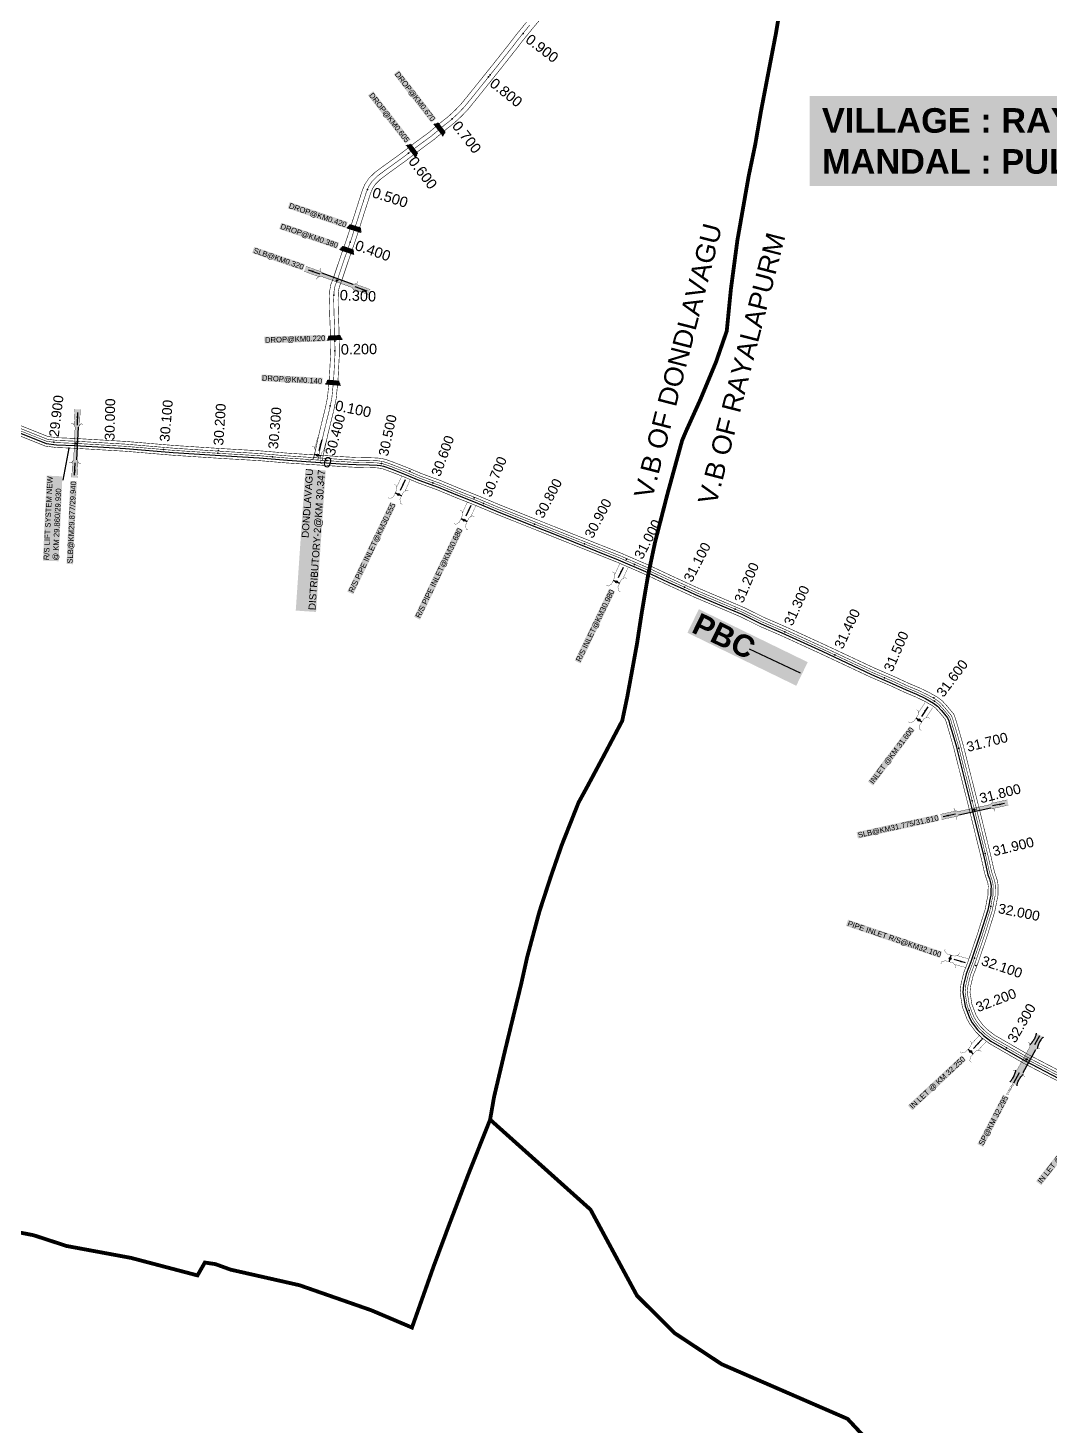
# Model space of a CAD drawing. Header units: inches. Extents: x 174104 to 230935, y 1583276 to 1631460.
# Drawn here: x 198482 to 200353, y 1601334 to 1603893 of the extents above; entities that cross this region are included whole.
import ezdxf
from ezdxf.enums import TextEntityAlignment as Align

# ---------------------------------------------------------------- set-up
doc = ezdxf.new("R2010")
doc.units = ezdxf.units.IN
doc.header["$LTSCALE"] = 15
doc.header["$MEASUREMENT"] = 0
doc.linetypes.add('ACAD_ISO02W100', pattern=[15, 12, -3])
doc.linetypes.add('HIDDEN2', pattern=[0.1875, 0.125, -0.0625])
for name, color, linetype in [('CANAL1', 7, 'Continuous'), ('CSMark', 72, 'Continuous'), ('RE REMARKS', 7, 'Continuous'), ('STRUCTURE', 5, 'Continuous'), ('TEXT', 1, 'Continuous'), ('text2', 7, 'Continuous'), ('VB', 72, 'Continuous'), ('VILLAGE BOUNDRY', 5, 'Continuous')]:
    doc.layers.add(name, color=color, linetype=linetype)
doc.styles.get("Standard").update_dxf_attribs({"font": 'arial.ttf'})
doc.dimstyles.get("Standard").update_dxf_attribs({"dimtxt": 0.18, "dimasz": 0.18, "dimexe": 0.18, "dimexo": 0.0625, "dimgap": 0.09, "dimtad": 0, "dimtih": 1, "dimtoh": 1, "dimdec": 4, "dimzin": 0, "dimdsep": 46, "dimtxsty": 'Standard', "dimcen": 0.09, "dimadec": 0, "dimazin": 0, "dimtfac": 1, "dimtdec": 4, "dimtofl": 0, "dimtmove": 0, "dimatfit": 3, "dimfxl": 1, "dimtolj": 1, "dimtzin": 0, "dimarcsym": 0})

# ---------------------------------------------------------------- blocks, each defined once
blk = doc.blocks.new('DROP')
h = blk.add_hatch()
h.set_pattern_fill('ANSI31', color=1, scale=10, angle=45)
h.set_pattern_definition([(90, (-324.4107, -25.7687), (-1.25, 0), [])])
h.paths.add_polyline_path([(-9.9, -4.3), (-13.8, 4.1), (13.8, 4.1), (10.2, -4.3)])
at = {"layer": 'STRUCTURE', "color": 5, "const_width": 0.49}
blk.add_lwpolyline([(-9.9, -4.3), (-13.8, 4.1), (13.8, 4.1), (10.2, -4.3), (-9.9, -4.3)], dxfattribs=at)
at = {"layer": 'STRUCTURE', "color": 5}
blk.add_circle((0, 0), 1.33, dxfattribs=at)
blk = doc.blocks.new('SP')
at = {"layer": 'STRUCTURE'}
h = blk.add_hatch(dxfattribs=at)
h.set_pattern_fill('DASH', color=256, scale=8, style=0)
edge = h.paths.add_edge_path()
edge.add_spline(control_points=[(769825.7, 1706742.1), (769825.3, 1706741.8), (769823.8, 1706740.8), (769820.9, 1706740.3), (769817, 1706739.7), (769811.4, 1706738.9), (769804, 1706739.7), (769798.4, 1706741), (769795.6, 1706741.6)], knot_values=[0, 0, 0, 0, 1.613557, 5.24513, 8.624976, 13.470124, 22.190216, 30.746377, 30.746377, 30.746377, 30.746377], degree=3, periodic=0)
edge.add_line((769795.6, 1706741.6), (769792.6, 1706739.6))
edge.add_line((769792.6, 1706739.6), (769732.6, 1706739.6))
edge.add_line((769732.6, 1706739.6), (769729.6, 1706741.6))
edge.add_spline(control_points=[(769729.6, 1706741.6), (769726.9, 1706740.9), (769721.3, 1706739.5), (769713.9, 1706738.5), (769708.3, 1706739.1), (769704.4, 1706739.6), (769701.5, 1706740), (769700, 1706741), (769699.5, 1706741.3)], knot_values=[0, 0, 0, 0, 8.556161, 17.276253, 22.121402, 25.501247, 29.13282, 30.746377, 30.746377, 30.746377, 30.746377], degree=3, periodic=0)
edge.add_line((769699.5, 1706741.3), (769699.5, 1706722.1))
edge.add_spline(control_points=[(769699.5, 1706722.1), (769700, 1706722.4), (769701.4, 1706723.4), (769704.3, 1706724), (769708.2, 1706724.5), (769713.8, 1706725.3), (769721.2, 1706724.5), (769726.8, 1706723.3), (769729.6, 1706722.6)], knot_values=[0, 0, 0, 0, 1.613557, 5.24513, 8.624976, 13.470124, 22.190216, 30.746377, 30.746377, 30.746377, 30.746377], degree=3, periodic=0)
edge.add_line((769729.6, 1706722.6), (769732.6, 1706724.6))
edge.add_line((769732.6, 1706724.6), (769792.6, 1706724.6))
edge.add_line((769792.6, 1706724.6), (769795.6, 1706722.6))
edge.add_spline(control_points=[(769795.6, 1706722.6), (769798.4, 1706723.3), (769803.9, 1706724.8), (769811.3, 1706725.8), (769817, 1706725.1), (769820.9, 1706724.7), (769823.8, 1706724.2), (769825.2, 1706723.3), (769825.7, 1706723)], knot_values=[0, 0, 0, 0, 8.556161, 17.276253, 22.121402, 25.501247, 29.13282, 30.746377, 30.746377, 30.746377, 30.746377], degree=3, periodic=0)
edge.add_line((769825.7, 1706723), (769825.7, 1706742.1))
h.paths.add_polyline_path([(769764.2, 1706732.1, -1), (769761.1, 1706732.1, -1)], flags=0)
h.paths.add_polyline_path([(769761.1, 1706732.1, 1), (769764.2, 1706732.1, 1)], flags=16)
at = {"layer": 'STRUCTURE', "const_width": 0.628}
for points in [[(769726.6, 1706747.6), (769726.6, 1706743.6), (769732.6, 1706739.6), (769792.6, 1706739.6), (769798.6, 1706743.6), (769798.6, 1706747.6)], [(769726.6, 1706716.6), (769726.6, 1706720.6), (769732.6, 1706724.6), (769792.6, 1706724.6), (769798.6, 1706720.6), (769798.6, 1706716.6)]]:
    blk.add_lwpolyline(points, dxfattribs=at)
at = {"layer": 'STRUCTURE', "color": 3}
blk.add_lwpolyline([(769732.6, 1706724.6), (769792.6, 1706724.6)], dxfattribs=at)
blk.add_lwpolyline([(769732.6, 1706724.6), (769792.6, 1706724.6)], dxfattribs=at)
at = {"layer": 'STRUCTURE', "color": 0}
blk.add_circle((769762.6, 1706732.1), 1.55, dxfattribs=at)
at = {"layer": 'STRUCTURE'}
for points in [[(769699.5, 1706741.3), (769700.9, 1706740.5), (769704.4, 1706739.6), (769707.8, 1706739.2), (769712.6, 1706738.8), (769721.3, 1706739.7), (769729.6, 1706741.6)], [(769825.7, 1706742.1), (769824.3, 1706741.3), (769820.8, 1706740.3), (769817.5, 1706739.8), (769812.7, 1706739.2), (769804, 1706739.9), (769795.6, 1706741.6)], [(769699.5, 1706722.1), (769700.9, 1706723), (769704.4, 1706724), (769707.7, 1706724.5), (769712.5, 1706725), (769721.2, 1706724.4), (769729.6, 1706722.6)], [(769825.7, 1706723), (769824.3, 1706723.8), (769820.8, 1706724.7), (769817.4, 1706725.1), (769812.6, 1706725.5), (769803.9, 1706724.6), (769795.6, 1706722.6)]]:
    blk.add_spline(points, degree=3, dxfattribs=at)
at = {"layer": 'STRUCTURE', "color": 0}
blk.add_text('STREAM', height=5, dxfattribs=at).set_placement((769684.3, 1706732.1), align=Align.MIDDLE_CENTER)
for points in [[(769727.4, 1706732.1), (769700.8, 1706732.1)], [(769824.4, 1706732.1), (769800.5, 1706732.1)]]:
    blk.add_leader(points, dimstyle='Standard', override={"dimasz": 10, "dimgap": 0.09, "dimtad": 0}, dxfattribs=at)
blk = doc.blocks.new('OT')
at = {"layer": 'STRUCTURE', "color": 190}
for points, const_width in [([(769775.2, 1706601.8), (769775.2, 1706597.8), (769769.2, 1706593.8), (769761.8, 1706593.8), (769754.4, 1706593.8), (769748.4, 1706597.8), (769748.4, 1706601.8)], 0.5), ([(769751.4, 1706595.8), (769729.4, 1706595.8)], 0.5), ([(769751.4, 1706579), (769729.4, 1706579)], 0.5), ([(769748.4, 1706573), (769748.4, 1706577), (769754.4, 1706581), (769761.8, 1706581), (769761.8, 1706581), (769761.8, 1706581), (769769.2, 1706581), (769775.2, 1706577), (769775.2, 1706573)], 0.5), ([(769761.8, 1706593.8), (769761.8, 1706581)], 2.5)]:
    blk.add_lwpolyline(points, dxfattribs=dict(at, const_width=const_width))
at = {"layer": 'STRUCTURE', "color": 0}
blk.add_circle((769761.8, 1706587.4), 1.87, dxfattribs=at)
blk.add_leader([(769732.6, 1706587.4), (769753.8, 1706587.4)], dimstyle='Standard', override={"dimasz": 10, "dimgap": 0.09, "dimtad": 0}, dxfattribs=at)
blk = doc.blocks.new('SLB')
at = {"layer": 'STRUCTURE'}
h = blk.add_hatch(dxfattribs=at)
h.set_pattern_fill('DOTS', color=6, scale=20, angle=320.3722, style=0)
h.set_pattern_definition([(320.372247934, (-159.4327, -72.9564), (1.2786241598, 0.5641323054), [0, -1.25])])
h.paths.add_polyline_path([(769699.5, 1706871.1), (769699.5, 1706861.1), (769729.1, 1706861.1), (769732.1, 1706863.1), (769792.1, 1706863.1), (769795.1, 1706861.1), (769824.7, 1706861.1), (769824.7, 1706871.1), (769795.1, 1706871.1), (769792.1, 1706869.1), (769732.1, 1706869.1), (769729.1, 1706871.1)])
at = {"layer": 'STRUCTURE', "color": 6, "linetype": 'ACAD_ISO02W100', "ltscale": 0.5, "const_width": 0.5}
for points in [[(769699.5, 1706871.1), (769729.1, 1706871.1)], [(769699.5, 1706861.1), (769729.1, 1706861.1)], [(769795.1, 1706871.1), (769824.7, 1706871.1)], [(769795.1, 1706861.1), (769824.7, 1706861.1)]]:
    blk.add_lwpolyline(points, dxfattribs=at)
at = {"layer": 'STRUCTURE', "color": 6, "const_width": 0.628}
for points in [[(769726.1, 1706877.1), (769726.1, 1706873.1), (769732.1, 1706869.1), (769792.1, 1706869.1), (769798.1, 1706873.1), (769798.1, 1706877.1)], [(769726.1, 1706855.1), (769726.1, 1706859.1), (769732.1, 1706863.1), (769792.1, 1706863.1), (769798.1, 1706859.1), (769798.1, 1706855.1)]]:
    blk.add_lwpolyline(points, dxfattribs=at)
at = {"layer": 'STRUCTURE', "color": 6}
blk.add_lwpolyline([(769732.1, 1706863.1), (769792.1, 1706863.1)], dxfattribs=at)
blk.add_lwpolyline([(769732.1, 1706863.1), (769792.1, 1706863.1)], dxfattribs=at)
at = {"layer": 'STRUCTURE', "color": 0}
blk.add_circle((769762.1, 1706866.1), 1.24, dxfattribs=at)
for points in [[(769703.8, 1706866), (769726.7, 1706866)], [(769818.6, 1706865.8), (769795.7, 1706865.8)]]:
    blk.add_leader(points, dimstyle='Standard', override={"dimasz": 10, "dimgap": 0.09, "dimtad": 0}, dxfattribs=at)
blk = doc.blocks.new('GGG')
at = {"layer": 'STRUCTURE', "color": 5, "insert": (181339.4, 1616872.7), "char_height": 40, "width": 213.631, "attachment_point": 1, "rotation": 22.6465, "bg_fill": 1, "box_fill_scale": 1.1, "bg_fill_color": 7, "bg_fill_true_color": 16777215, "bg_fill_transparency": 0}
blk.add_mtext('{\\fArial|b1|i0|c0|p34;\\C1;PBC}', dxfattribs=at)
at = {"layer": 'RE REMARKS', "color": 1}
blk.add_leader([(181545.2, 1616937), (181450.2, 1616896)], dimstyle='Standard', override={"dimasz": 50}, dxfattribs=at)

msp = doc.modelspace()

# ---------------------------------------------------------------- linework, layer by layer
at = {"color": 2}
for p in [(199388.25434, 1603883.38383), (199325.17519, 1603803.62997), (199258.71982, 1603726.85915), (199178.71274, 1603664.1575), (199103.51577, 1603597.6395), (199071.90525, 1603501.01159), (199042.1169, 1603404.17921), (199044.03188, 1603302.53059), (199035.36117, 1603201.37043)]:
    msp.add_point(p, dxfattribs=at)
at = {"color": 3}
for p in [(198557, 1603124, 65), (198570.10197, 1603132.73271), (198831, 1603120, 62), (199028.95069, 1603101.24915), (199181, 1603082, 59), (199299, 1603033, 58), (199409.27133, 1602985.17096), (199578, 1602921, 56), (199592.40863, 1602911.32828), (199684.06814, 1602869.38392), (200140, 1602667, 53), (200186.21495, 1602574.5376), (200214.60682, 1602462.14889), (200217, 1602177, 50), (200229, 1602043, 49), (200310, 1602005, 48)]:
    msp.add_point(p, dxfattribs=at)
at = {"layer": 'CANAL1', "color": 200, "const_width": 1}
for points in [[(199020.33363, 1603100.56774), (199031.20266, 1603149.90108), (199042.08679, 1603194.36572), (199046.2023, 1603214.35488), (199049.51181, 1603247.94674), (199052.12313, 1603296.28392), (199051.5018, 1603339.21289), (199050.23692, 1603372.48198), (199049.77517, 1603395.28069), (199050.36639, 1603410.40529), (199051.9201, 1603419.11586), (199056.85747, 1603432.04743), (199068.2971, 1603466.31615), (199082.08543, 1603505.92107), (199098.33123, 1603556.67728), (199108.91372, 1603589.81404), (199113.03094, 1603599.65499), (199118.15081, 1603607.33224), (199126.97951, 1603616.06893), (199139.0425, 1603625.16588), (199171.74246, 1603648.76101), (199201.51809, 1603671.51866), (199225.90848, 1603689.46605), (199246.17532, 1603706.52133), (199262.71931, 1603719.64378), (199276.09461, 1603732.17429), (199287.80735, 1603744.4874), (199305.7299, 1603766.60368), (199345.89325, 1603816.67251), (199376.27196, 1603855.10299), (199387.67929, 1603869.99703), (199406.92907, 1603893.66797), (199430.47314, 1603921.52831)], [(199004.70837, 1603104.01026), (199015.61734, 1603153.52492), (199026.47521, 1603197.88228), (199030.3617, 1603216.75912), (199033.55419, 1603249.16326), (199036.11687, 1603296.60008), (199035.5062, 1603338.79311), (199034.24308, 1603372.01602), (199033.76883, 1603395.43131), (199034.42161, 1603412.13071), (199036.4339, 1603423.41214), (199041.78853, 1603437.43657), (199053.1529, 1603471.47985), (199066.90857, 1603510.99093), (199083.09277, 1603561.55472), (199093.88428, 1603595.34596), (199098.86506, 1603607.25101), (199105.74119, 1603617.56176), (199116.48849, 1603628.19707), (199129.5435, 1603638.04212), (199162.20154, 1603661.60699), (199191.91791, 1603684.31934), (199216.00552, 1603702.04395), (199236.05068, 1603718.91267), (199252.26069, 1603731.77022), (199264.81939, 1603743.53571), (199275.77665, 1603755.0546), (199293.2741, 1603776.64632), (199333.37675, 1603826.63949), (199363.64404, 1603864.92901), (199375.11871, 1603879.91097), (199394.61093, 1603903.88003)], [(198392.3128, 1603176.472), (198484.56482, 1603139.55337), (198514.04989, 1603127.79234), (198534.11587, 1603125.24042), (198567.71056, 1603123.85788), (198630.22867, 1603120.17859), (198659.98889, 1603118.42716), (198747.58774, 1603111.06969), (198834.34828, 1603105.37811), (198904.96822, 1603101.273), (198956.6946, 1603096.90641), (199016.90133, 1603093.02101), (199028.36096, 1603092.26849), (199053.88638, 1603090.59231), (199082.46484, 1603089.01022), (199106.60891, 1603088.60078), (199120.70712, 1603088.08738), (199126.59369, 1603087.24179), (199131.80347, 1603086.10372), (199144.95759, 1603081.40079), (199169.27267, 1603071.91285), (199195.87114, 1603060.67864), (199231.14718, 1603047.79303), (199266.62155, 1603033.09621), (199298.82541, 1603020.38776), (199337.54369, 1603004.1392), (199405.93193, 1602976.81343), (199437.67694, 1602964.12913), (199560.82033, 1602915.21005), (199610.42949, 1602893.70889), (199651.88013, 1602874.27579), (199680.3089, 1602861.20662), (199701.51036, 1602851.45997), (199750.54989, 1602830.71541), (199786.72695, 1602815.33181), (199822.03818, 1602797.76064), (199860.16809, 1602781.25798), (199933.46296, 1602747.63937), (200023.85035, 1602705.19151), (200062.24426, 1602688.63569), (200087.49165, 1602676.79318), (200106.4299, 1602668.92486), (200122.56069, 1602661.17913), (200136.96111, 1602653.12606), (200143.39784, 1602648.29703), (200150.5479, 1602640.46436), (200161.14997, 1602627.7491), (200162.72086, 1602623.42577), (200164.33128, 1602617.92135), (200168.34171, 1602604.76347), (200176.6301, 1602575.73125), (200177.48942, 1602572.33189), (200205.25377, 1602462.49977), (200227.27117, 1602372.7674), (200232.33067, 1602350.14196), (200234.5464, 1602341.54789), (200237.12235, 1602334.17952), (200239.27107, 1602327.18471), (200239.90803, 1602322.00647), (200239.56474, 1602316.08003), (200239.57433, 1602306.30463), (200237.16881, 1602295.30373), (200237.10771, 1602294.24327), (200234.25082, 1602279.83138), (200220.53805, 1602235.9764), (200203.32733, 1602185.4515), (200194.90363, 1602163.37899), (200189.86014, 1602142.21518), (200188.39773, 1602127.19461), (200192.52511, 1602101.21385), (200200.90627, 1602079.24832), (200206.36629, 1602069.55981), (200216.54387, 1602056.06107), (200227.67971, 1602045.1519), (200241.74569, 1602034.34276), (200304.04724, 1601998.45038), (200366.74794, 1601965.81961)], [(198399.1492, 1603193.124), (198491.24318, 1603156.26863), (198518.59211, 1603145.35966), (198535.62413, 1603143.19358), (198568.60944, 1603141.83612), (198631.28617, 1603138.1475), (198661.27111, 1603136.38284), (198748.93026, 1603129.02031), (198835.45972, 1603123.34389), (198906.24778, 1603119.229), (198958.0314, 1603114.85759), (199018.07067, 1603110.98299), (199029.54043, 1603110.22981), (199054.97362, 1603108.55969), (199083.11516, 1603107.00178), (199107.08909, 1603106.59522), (199122.31888, 1603106.04062), (199129.79831, 1603104.96621), (199136.77453, 1603103.44228), (199151.26041, 1603098.26321), (199176.04733, 1603088.59115), (199202.46486, 1603077.43336), (199237.68282, 1603064.56897), (199273.37045, 1603049.78379), (199305.61259, 1603037.06024), (199344.36631, 1603020.7968), (199412.61074, 1602993.5285), (199444.33906, 1602980.85087), (199567.72367, 1602931.83595), (199617.83051, 1602910.11911), (199659.45987, 1602890.60221), (199687.82737, 1602877.56121), (199708.77764, 1602867.93003), (199757.57811, 1602847.28659), (199794.26505, 1602831.68619), (199829.62782, 1602814.08936), (199867.49591, 1602797.70002), (199941.04104, 1602763.96663), (200031.24165, 1602721.60649), (200069.63174, 1602705.05231), (200094.77035, 1602693.26082), (200113.7841, 1602685.36114), (200130.85731, 1602677.16287), (200146.79889, 1602668.24794), (200155.55216, 1602661.68097), (200164.1141, 1602652.30164), (200176.99203, 1602636.8569), (200179.83514, 1602629.03223), (200181.57872, 1602623.07265), (200185.60629, 1602609.85853), (200194.0139, 1602580.40875), (200194.94048, 1602576.74332), (200222.72023, 1602466.85023), (200244.79683, 1602376.8766), (200249.83333, 1602354.35404), (200251.7876, 1602346.77411), (200254.22765, 1602339.79448), (200256.94293, 1602330.95529), (200257.97197, 1602322.58953), (200257.56526, 1602315.56797), (200257.57526, 1602305.37092), (200257.49588, 1602304.00085), (200255.05719, 1602292.84827), (200255.00629, 1602291.96473), (200251.71918, 1602275.38262), (200237.64995, 1602230.3876), (200220.26067, 1602179.3385), (200212.14037, 1602158.06101), (200207.65586, 1602139.24282), (200206.53627, 1602127.74339), (200210.00889, 1602105.88415), (200217.24573, 1602086.91768), (200221.45971, 1602079.44019), (200230.10413, 1602067.97493), (200239.50429, 1602058.7661), (200251.76631, 1602049.34324), (200312.69876, 1602014.23962), (200375.30806, 1601981.65639)], [(198631.28617, 1603138.1475), (198661.27111, 1603136.38284), (198748.93026, 1603129.02031), (198835.45972, 1603123.34389), (198906.24778, 1603119.229), (198958.0314, 1603114.85759), (199018.07067, 1603110.98299), (199029.54043, 1603110.22981)], [(198630.22867, 1603120.17859), (198659.98889, 1603118.42716), (198747.58774, 1603111.06969), (198834.34828, 1603105.37811), (198904.96822, 1603101.273), (198956.6946, 1603096.90641), (199016.90133, 1603093.02101), (199028.36096, 1603092.26849)]]:
    msp.add_lwpolyline(points, dxfattribs=at)
at = {"layer": 'CANAL1', "color": 1, "linetype": 'HIDDEN2', "ltscale": 4, "const_width": 1}
for points in [[(199012.521, 1603102.289), (199023.41, 1603151.713), (199034.281, 1603196.124), (199038.282, 1603215.557), (199041.533, 1603248.555), (199044.12, 1603296.442), (199043.504, 1603339.003), (199042.24, 1603372.249), (199041.772, 1603395.356), (199042.394, 1603411.268), (199044.177, 1603421.264), (199049.323, 1603434.742), (199060.725, 1603468.898), (199074.497, 1603508.456), (199090.712, 1603559.116), (199101.399, 1603592.58), (199105.948, 1603603.453), (199111.946, 1603612.447), (199121.734, 1603622.133), (199134.293, 1603631.604), (199166.972, 1603655.184), (199196.718, 1603677.919), (199220.957, 1603695.755), (199241.113, 1603712.717), (199257.49, 1603725.707), (199270.457, 1603737.855), (199281.792, 1603749.771), (199299.502, 1603771.625), (199339.635, 1603821.656), (199369.958, 1603860.016), (199381.399, 1603874.954), (199400.77, 1603898.774)], [(198395.731, 1603184.798), (198487.904, 1603147.911), (198516.321, 1603136.576), (198534.87, 1603134.217), (198568.16, 1603132.847), (198630.75742, 1603129.16305), (198660.63, 1603127.405), (198748.259, 1603120.045), (198834.904, 1603114.361), (198905.608, 1603110.251), (198957.363, 1603105.882), (199017.486, 1603102.002), (199028.95069, 1603101.24915), (199054.43, 1603099.576), (199082.79, 1603098.006), (199106.849, 1603097.598), (199121.513, 1603097.064), (199128.196, 1603096.104), (199134.289, 1603094.773), (199148.109, 1603089.832), (199172.66, 1603080.252), (199199.168, 1603069.056), (199234.415, 1603056.181), (199269.996, 1603041.44), (199302.219, 1603028.724), (199340.955, 1603012.468), (199409.27133, 1602985.17096), (199441.008, 1602972.49), (199564.272, 1602923.523), (199614.13, 1602901.914), (199655.67, 1602882.439), (199684.06814, 1602869.38392), (199705.144, 1602859.695), (199754.064, 1602839.001), (199790.496, 1602823.509), (199825.833, 1602805.925), (199863.832, 1602789.479), (199937.252, 1602755.803), (200027.546, 1602713.399), (200065.938, 1602696.844), (200091.131, 1602685.027), (200110.107, 1602677.143), (200126.709, 1602669.171), (200141.88, 1602660.687), (200149.475, 1602654.989), (200157.331, 1602646.383), (200169.071, 1602632.303), (200171.278, 1602626.229), (200172.955, 1602620.497), (200176.974, 1602607.311), (200185.322, 1602578.07), (200186.21495, 1602574.5376), (200213.987, 1602464.675), (200236.034, 1602374.822), (200241.082, 1602352.248), (200243.167, 1602344.161), (200245.675, 1602336.987), (200248.107, 1602329.07), (200248.94, 1602322.298), (200248.565, 1602315.824), (200248.575, 1602305.627), (200248.552, 1602305.23), (200246.113, 1602294.076), (200246.057, 1602293.104), (200242.985, 1602277.607), (200229.094, 1602233.182), (200211.794, 1602182.395), (200203.522, 1602160.72), (200198.758, 1602140.729), (200197.467, 1602127.469), (200201.267, 1602103.549), (200209.076, 1602083.083), (200213.913, 1602074.5), (200223.324, 1602062.018), (200233.592, 1602051.959), (200246.756, 1602041.843), (200308.373, 1602006.345), (200371.028, 1601973.738)]]:
    msp.add_lwpolyline(points, dxfattribs=at)
at = {"layer": 'CANAL1', "color": 5}
msp.add_lwpolyline([(198394.2118, 1603181.09755), (198486.41992, 1603144.1965), (198515.31162, 1603132.67215), (198534.53483, 1603130.22741), (198567.96025, 1603128.85183), (198630.85061, 1603125.16232), (198660.34506, 1603123.41485), (198747.96066, 1603116.05597), (198834.65701, 1603110.3686), (198905.32365, 1603106.26078), (198957.06593, 1603101.89285), (199017.22615, 1603098.01045), (199028.68859, 1603097.25774), (199054.18839, 1603095.58325), (199082.64549, 1603094.00788), (199106.74229, 1603093.59923), (199121.15483, 1603093.07439), (199127.48386, 1603092.16524), (199133.18432, 1603090.91999), (199146.70837, 1603086.0848), (199171.15452, 1603076.54571), (199197.70273, 1603065.33273), (199232.96264, 1603052.45301), (199268.49625, 1603037.73165), (199300.71074, 1603025.019), (199339.43886, 1603008.76631), (199407.78715, 1602981.4565), (199439.52753, 1602968.77406), (199562.73792, 1602919.82835), (199612.48533, 1602898.26729), (199653.98561, 1602878.81091), (199682.39736, 1602865.74956), (199703.52905, 1602856.03499), (199752.50217, 1602835.31851), (199788.82087, 1602819.87469), (199824.14641, 1602802.29639), (199862.20359, 1602785.82521), (199935.56798, 1602752.17472), (200025.90349, 1602709.75123), (200064.29634, 1602693.19586), (200089.51351, 1602681.36752), (200108.47273, 1602673.49049), (200124.86531, 1602665.61906), (200139.69382, 1602657.32658), (200146.77404, 1602652.01479), (200154.31629, 1602643.7525), (200165.55054, 1602630.27904), (200167.47483, 1602624.98312), (200169.12223, 1602619.35227), (200173.13743, 1602606.17877), (200181.45893, 1602577.03056), (200182.33694, 1602573.55729), (200210.10556, 1602463.70823), (200232.13941, 1602373.90884), (200237.19252, 1602351.31198), (200239.33562, 1602342.99962), (200241.87382, 1602335.73923), (200244.17992, 1602328.23209), (200244.92579, 1602322.16843), (200244.56489, 1602315.93779), (200244.57486, 1602305.76677), (200242.1378, 1602294.62166), (200242.07954, 1602293.61034), (200239.10314, 1602278.59561), (200225.29136, 1602234.42396), (200208.03104, 1602183.75344), (200199.69161, 1602161.90177), (200194.8034, 1602141.38953), (200193.43621, 1602127.34705), (200197.38171, 1602102.51115), (200205.44501, 1602081.3787), (200210.5589, 1602072.30436), (200220.31061, 1602059.37048), (200230.96431, 1602048.93362), (200244.5292, 1602038.50956), (200306.45044, 1602002.83628), (200369.12575, 1601970.21871)], dxfattribs=at)
at = {"layer": 'CANAL1', "color": 5, "const_width": 1}
for points in [[(198397.2502, 1603188.49845), (198489.38808, 1603151.6255), (198517.33038, 1603140.47985), (198535.20517, 1603138.20659), (198568.35975, 1603136.84217), (198630.99242, 1603133.15614), (198660.91494, 1603131.39515), (198748.55734, 1603124.03403), (198835.15099, 1603118.3534), (198905.89235, 1603114.24122), (198957.66007, 1603109.87115), (199017.74585, 1603105.99355), (199029.2128, 1603105.24055), (199054.67161, 1603103.56875), (199082.93451, 1603102.00412), (199106.95571, 1603101.59677), (199121.87117, 1603101.05361), (199128.90814, 1603100.04276), (199135.39368, 1603098.62601), (199149.50963, 1603093.5792), (199174.16548, 1603083.95829), (199200.63327, 1603072.77927), (199235.86736, 1603059.90899), (199271.49575, 1603045.14835), (199303.72726, 1603032.429), (199342.47114, 1603016.16969), (199410.75551, 1602988.88542), (199442.48847, 1602976.20594), (199565.80608, 1602927.21765), (199615.77467, 1602905.56071), (199657.35439, 1602886.06709), (199685.73891, 1602873.01827), (199706.75895, 1602863.35501), (199755.62583, 1602842.68349), (199792.17113, 1602827.14331), (199827.51959, 1602809.55361), (199865.46041, 1602793.13279), (199938.93602, 1602759.43128), (200029.18851, 1602717.04677), (200067.57966, 1602700.49214), (200092.74849, 1602688.68648), (200111.74127, 1602680.79551), (200128.55269, 1602672.72294), (200144.06618, 1602664.04742), (200152.17596, 1602657.96321), (200160.34571, 1602649.0135), (200172.59146, 1602634.32696), (200175.08117, 1602627.47488), (200176.78777, 1602621.64173), (200180.81057, 1602608.44323), (200189.18507, 1602579.10944), (200190.09296, 1602575.51792), (200217.86844, 1602465.64177), (200239.92859, 1602375.73516), (200244.97148, 1602353.18402), (200246.99838, 1602345.32238), (200249.47618, 1602338.23477), (200252.03408, 1602329.90791), (200252.95421, 1602322.42757), (200252.56511, 1602315.71021), (200252.57511, 1602305.51319), (200252.52706, 1602304.68371), (200250.0882, 1602293.53034), (200250.03446, 1602292.59766), (200246.86686, 1602276.61839), (200232.89664, 1602231.94004), (200215.55696, 1602181.03656), (200207.35239, 1602159.53823), (200202.7126, 1602140.06847), (200201.49779, 1602127.59095), (200205.15229, 1602104.58685), (200212.70699, 1602084.7873), (200217.2671, 1602076.69564), (200226.33739, 1602064.66552), (200236.21969, 1602054.98438), (200248.9828, 1602045.17644), (200310.29556, 1602009.85372), (200372.93025, 1601977.25729)], [(199028.68859, 1603097.25774), (199017.22615, 1603098.01045), (198957.06593, 1603101.89285), (198905.32365, 1603106.26078), (198834.65701, 1603110.3686), (198747.96066, 1603116.05597), (198660.34506, 1603123.41485), (198630.85061, 1603125.16232)], [(198630.99242, 1603133.15614), (198660.91494, 1603131.39515), (198748.55734, 1603124.03403), (198835.15099, 1603118.3534), (198905.89235, 1603114.24122), (198957.66007, 1603109.87115), (199017.74585, 1603105.99355), (199029.2128, 1603105.24055)]]:
    msp.add_lwpolyline(points, dxfattribs=at)
at = {"layer": 'text2', "color": 3, "linetype": 'Continuous', "elevation": 65}
msp.add_lwpolyline([(198557, 1603124), (198546.04744, 1603065.21487)], dxfattribs=at)
at = {"layer": 'text2', "color": 3}
for p in [(199328.11392, 1603807.29348), (199236.41016, 1603708.75939), (199186.16774, 1603669.85539, 1), (199080.4387, 1603526.57928), (199066.95904, 1603486.80434, 1), (199047.9865, 1603431.24154, 1), (199043.69205, 1603326.01002, 1), (199043.77875, 1603320.02012, 1), (199041.0642, 1603243.79663, 1), (199012, 1603110, 102)]:
    msp.add_point(p, dxfattribs=at)
at = {"layer": 'text2', "color": 3, "linetype": 'Continuous'}
msp.add_point((198529.71192, 1603134.87299), dxfattribs=at)
at = {"layer": 'text2', "color": 5, "linetype": 'Continuous'}
for p in [(198730.25353, 1603121.55729), (198829.81483, 1603114.69485), (198929.39991, 1603108.24256), (199129.26998, 1603095.86939), (199223.0793, 1603060.3217), (199316.21338, 1603022.8511), (199501.00191, 1602948.65724), (199776.32201, 1602829.53621), (199867.6698, 1602787.71869), (199958.92816, 1602745.62341), (200050.22001, 1602703.62175), (200141.18931, 1602661.07325), (200186.2043, 1602574.57972), (200210.55136, 1602478.26596), (200234.30949, 1602381.85028), (200244.42273, 1602284.85977), (200214.46793, 1602190.24476), (200204.72996, 1602094.47319), (200273.31257, 1602026.54357)]:
    msp.add_point(p, dxfattribs=at)
at = {"layer": 'VILLAGE BOUNDRY', "linetype": 'HIDDEN2', "ltscale": 20, "const_width": 7}
for points in [[(199858.77772, 1603928.11622), (199851.18165, 1603883.07722), (199839.02672, 1603819.97841), (199823.88341, 1603740.97186), (199813.41677, 1603680.10946), (199801.50221, 1603623.03907), (199780.71716, 1603504.77208), (199768.78942, 1603415.23661), (199761.212, 1603338.47549), (199741.34473, 1603281.23949), (199712.989, 1603213.21283), (199687.09503, 1603156.0199), (199679.6049, 1603138.40778), (199652.85738, 1603041.04875), (199630.02645, 1602952.17401), (199616.97714, 1602890.27039), (199605.46226, 1602821.99998), (199596.91168, 1602766.00022), (199588.85331, 1602721.89127), (199579.17908, 1602669.26974), (199569.8863, 1602624.94951), (199536.83475, 1602562.33506), (199507.19257, 1602506.86812), (199489.82993, 1602475.12668), (199489.82993, 1602475.12668), (199458.96477, 1602396.95004), (199438.83211, 1602338.82265), (199418.20894, 1602275.55631), (199395.65864, 1602191.53208), (199384.73433, 1602142.39523), (199355.73272, 1602023.06435), (199335.22863, 1601936.25596), (199328.03513, 1601894.87607), (199287.99946, 1601794.14457), (199253.428, 1601703.48053), (199224.56835, 1601626.07665), (199185.01654, 1601514.25111), (199110.28767, 1601545.9653), (198979.27512, 1601591.67554), (198853.13125, 1601620.20495), (198825.18973, 1601630.33409), (198805.83103, 1601633.26904), (198792.35498, 1601609.67834), (198670.81322, 1601641.70768), (198552.62491, 1601663.58049), (198492.29084, 1601683.2667), (198441.43511, 1601693.18281)], [(200133.94295, 1601184.52184), (199982.43533, 1601347.03999), (199751.88839, 1601447.16692), (199665.15997, 1601504.45783), (199596.83129, 1601572.7372), (199511.84223, 1601730.13003), (199328.03513, 1601894.87607)]]:
    msp.add_lwpolyline(points, dxfattribs=at)

# ---------------------------------------------------------------- block references
for p, rotation in [((199236.41016, 1603708.75939), 127.2300788823649), ((199186.16774, 1603669.85539, 1), 127.2300788823649), ((199080.29537, 1603526.65267), 162.3605438320345), ((199066.89798, 1603486.79711, 1), 160.7318632376108), ((199043.62611, 1603326.01025, 1), 182.7152315450711), ((199040.99893, 1603243.80597, 1), 174.7727338576395)]:
    msp.add_blockref('DROP', p, dxfattribs=dict(rotation=rotation))
at = {"layer": 'STRUCTURE', "color": 0}
for name, p, rotation in [('SLB', (1502490.27341, 2947664.73827, 1), 160.1570656507523), ('SLB', (1869239.98769, 757681.59753), 87.4324855249487), ('OT', (-1250848.29553, 2787542.79445), 255.0315684086459), ('OT', (-1026976.79019, 3017805.06966, 7), 245.1924491724226), ('OT', (-1026856.56702, 3017757.97429, 6), 245.1924491724226), ('OT', (-1026577.71599, 3017645.02902, 6), 245.1924491724226), ('OT', (-790198.4205, 3191417.46539, 3), 236.2136645722919), ('SLB', (-190561.08015, -228717.75802), 12.22812729211588), ('OT', (1401476.88088, 3038099.32623), 164.3614685855705), ('OT', (-525447.00104, 3327823.36122, 49), 227.083368748175)]:
    msp.add_blockref(name, p, dxfattribs=dict(at, rotation=rotation))
at = {"layer": 'STRUCTURE', "color": 0, "xscale": 0.7999999999999998, "yscale": 0.7999999999999998, "zscale": 0.7999999999999998, "rotation": 61.21146023135175}
msp.add_blockref('SP', (1100377.328, 404766.93314, 48), dxfattribs=at)
at = {"layer": 'text2', "rotation": 311.4011966315726}
msp.add_blockref('GGG', (-1133024.50262, 669563.69912), dxfattribs=at)

# ---------------------------------------------------------------- texts
at = {"layer": 'CSMark', "color": 1}
for s, height, rotation, p in [('0.900', 19, 322.55153061, (199396.82967, 1603876.15015)), ('0.800', 19, 321.26471577, (199331.46945, 1603795.86821)), ('0.700', 19, 308.42094363, (199264.65875, 1603719.38803)), ('0.600', 19, 307.39084058, (199184.78885, 1603654.55681)), ('0.500', 19, 342.28869572, (199113.45419, 1603593.01519)), ('0.400', 19, 340.80459004, (199082.17529, 1603496.53164)), ('0.300', 19, 357.76144799, (199052.91071, 1603404.46531)), ('0.200', 19, 0.82920366, (199054.75261, 1603304.86764)), ('29.900', 18, 83.2401495, (198529.32007, 1603144.62137)), ('30.000', 18, 89.02270303, (198631.44165, 1603138.18132)), ('30.100', 18, 85.19896872, (198731.90907, 1603135.86894)), ('30.200', 18, 86.24671587, (198830.45983, 1603129.08349)), ('0.100', 19, 348.36611642, (199044.97749, 1603202.72569)), ('30.300', 18, 85.17470384, (198930.68215, 1603122.58553)), ('30.400', 18, 74.65079085, (199034.33932, 1603111.28903)), ('30.500', 18, 77.67745908, (199132.09186, 1603109.99254)), ('30.600', 18, 69.93379629, (199228.00264, 1603073.85392)), ('0', 19, 347.57520009, (199023.26337, 1603099.92226)), ('30.700', 18, 67.23409185, (199321.16361, 1603036.39032)), ('30.800', 18, 62.51593599, (199417.10953, 1602998.15312)), ('30.900', 18, 62.51593599, (199507.85304, 1602961.49603)), ('31.000', 18, 62.51593599, (199598.71064, 1602923.17424)), ('31.100', 18, 62.58065562, (199689.24923, 1602881.29407)), ('31.200', 18, 66.9633188, (199782.40054, 1602842.59928)), ('31.300', 18, 65.36020642, (199873.06095, 1602801.08841)), ('31.400', 18, 64.84424196, (199965.18098, 1602758.59582)), ('31.500', 18, 66.67382871, (200056.05037, 1602716.78938)), ('31.600', 18, 53.12165343, (200150.67017, 1602672.09434)), ('31.700', 18, 14.18653771, (200200.53163, 1602576.6591)), ('31.800', 18, 14.18653772, (200224.31119, 1602482.59028)), ('31.900', 18, 13.78615856, (200248.21134, 1602385.62131)), ('32.000', 18, 348.78750731, (200258.54376, 1602282.03897)), ('32.100', 18, 341.18918748, (200228.53685, 1602186.88752)), ('32.200', 18, 20.88483611, (200218.09595, 1602099.83707)), ('32.300', 18, 60.05344315, (200281.64511, 1602038.36188))]:
    msp.add_text(s, height=height, rotation=rotation, dxfattribs=at).set_placement(p, align=Align.MIDDLE_LEFT)
at = {"layer": 'STRUCTURE', "color": 5, "attachment_point": 1, "bg_fill": 1, "box_fill_scale": 1.1, "bg_fill_color": 7, "bg_fill_true_color": 16777215, "bg_fill_transparency": 0}
for s, insert, char_height, width, rotation in [('DROP@KM0.670', (199160.8352, 1603814.52931), 10, 109.8885402, 307.78245055), ('DROP@KM0.605', (199113.77359, 1603775.94131), 10, 109.8885402, 307.78245055), ('DROP@KM0.420', (198962.0708, 1603573.23349), 10, 109.9976808, 341.04219792), ('DROP@KM0.380', (198946.43169, 1603535.39417), 10, 109.8885402, 341.04219792), ('SLB@KM0.320', (198896.98362, 1603491.33182), 10, 96.041337, 341.04219792), ('DROP@KM0.220', (198915.83318, 1603326.91806), 10, 109.8885402, 1.89635694), ('DROP@KM0.140', (198910.6335, 1603257.76541), 10, 109.8885402, 356.90771551), ('R/S LIFT SYSTEM NEW @ KM 29.860/29.930', (198510.55616, 1602919.27556), 10, 153.626603, 87.43248552), ('\\pi132.63955;{\\C1;DONDLAVAGU \\P\\pi1.53109;DISTRIBUTORY-2@KM 30.347}', (198973.65382, 1602827.94682), 13, 256.9287722, 86.08879024), ('SLB@KM29.877/29.940', (198553.74232, 1602913.08122), 10, 150.3114598, 87.43248552), ('\\pi0.59911;R/S PIPE INLET@KM30.555', (199068.05207, 1602862.18214, 7), 10, 179.881719, 64.34860719), ('\\pi0.65368;R/S PIPE INLET@KM30.680', (199190.38797, 1602815.8164, 7), 10, 179.881719, 64.34860719), ('\\pi0.59911;R/S INLET@KM30.980', (199484.16057, 1602735.73083, 7), 10, 144.0563438, 64.34860719), ('\\pi0.70143;INLET @KM 31.600', (200021.03647, 1602513.82672, 3), 10, 124.6497954, 53.04138367), ('\\pi0.36378;SLB@KM31.775/31.810', (199999.97141, 1602420.38), 10, 150.3114598, 12.28433117), ('\\pi0.58888;PIPE INLET R/S@KM32.100 ', (199983.97022, 1602259.60847), 10, 179.7725784, 341.18918768), ('\\pi0.70143;IN LET @ KM 32.250', (200094.18054, 1601920.66751), 10, 132.4124147, 42.96069575), ('\\pi0.36378;SP@KM 32.295 ', (200221.33853, 1601850.68933), 10, 99.9226467, 62.50656779), ('\\pi0.70143;IN LET @ KM 32.500', (200328.82084, 1601782.41865, -49), 10, 132.4124147, 51.63013467)]:
    msp.add_mtext(s, dxfattribs=dict(at, insert=insert, char_height=char_height, width=width, rotation=rotation))
at = {"layer": 'TEXT', "insert": (199935.46089, 1603746.48538), "char_height": 45, "width": 875.4943383, "attachment_point": 1, "bg_fill": 1, "box_fill_scale": 1.5, "bg_fill_color": 50, "bg_fill_transparency": 0}
msp.add_mtext('{\\fArial|b1|i0|c0|p34;\\C1;VILLAGE :\\C5; RAYALAPURM\\C1;\\PMANDAL : \\C5;PULIVENDLA}', dxfattribs=at)
at = {"layer": 'VB', "color": 1}
for s, p in [('V.B OF DONDLAVAGU', (199607.68758, 1603034.01805)), ('V.B OF RAYALAPURM ', (199724.82896, 1603022.55398))]:
    msp.add_text(s, height=35, rotation=75.59287737, dxfattribs=at).set_placement(p, align=Align.MIDDLE_LEFT)

doc.saveas('drawing.dxf')
